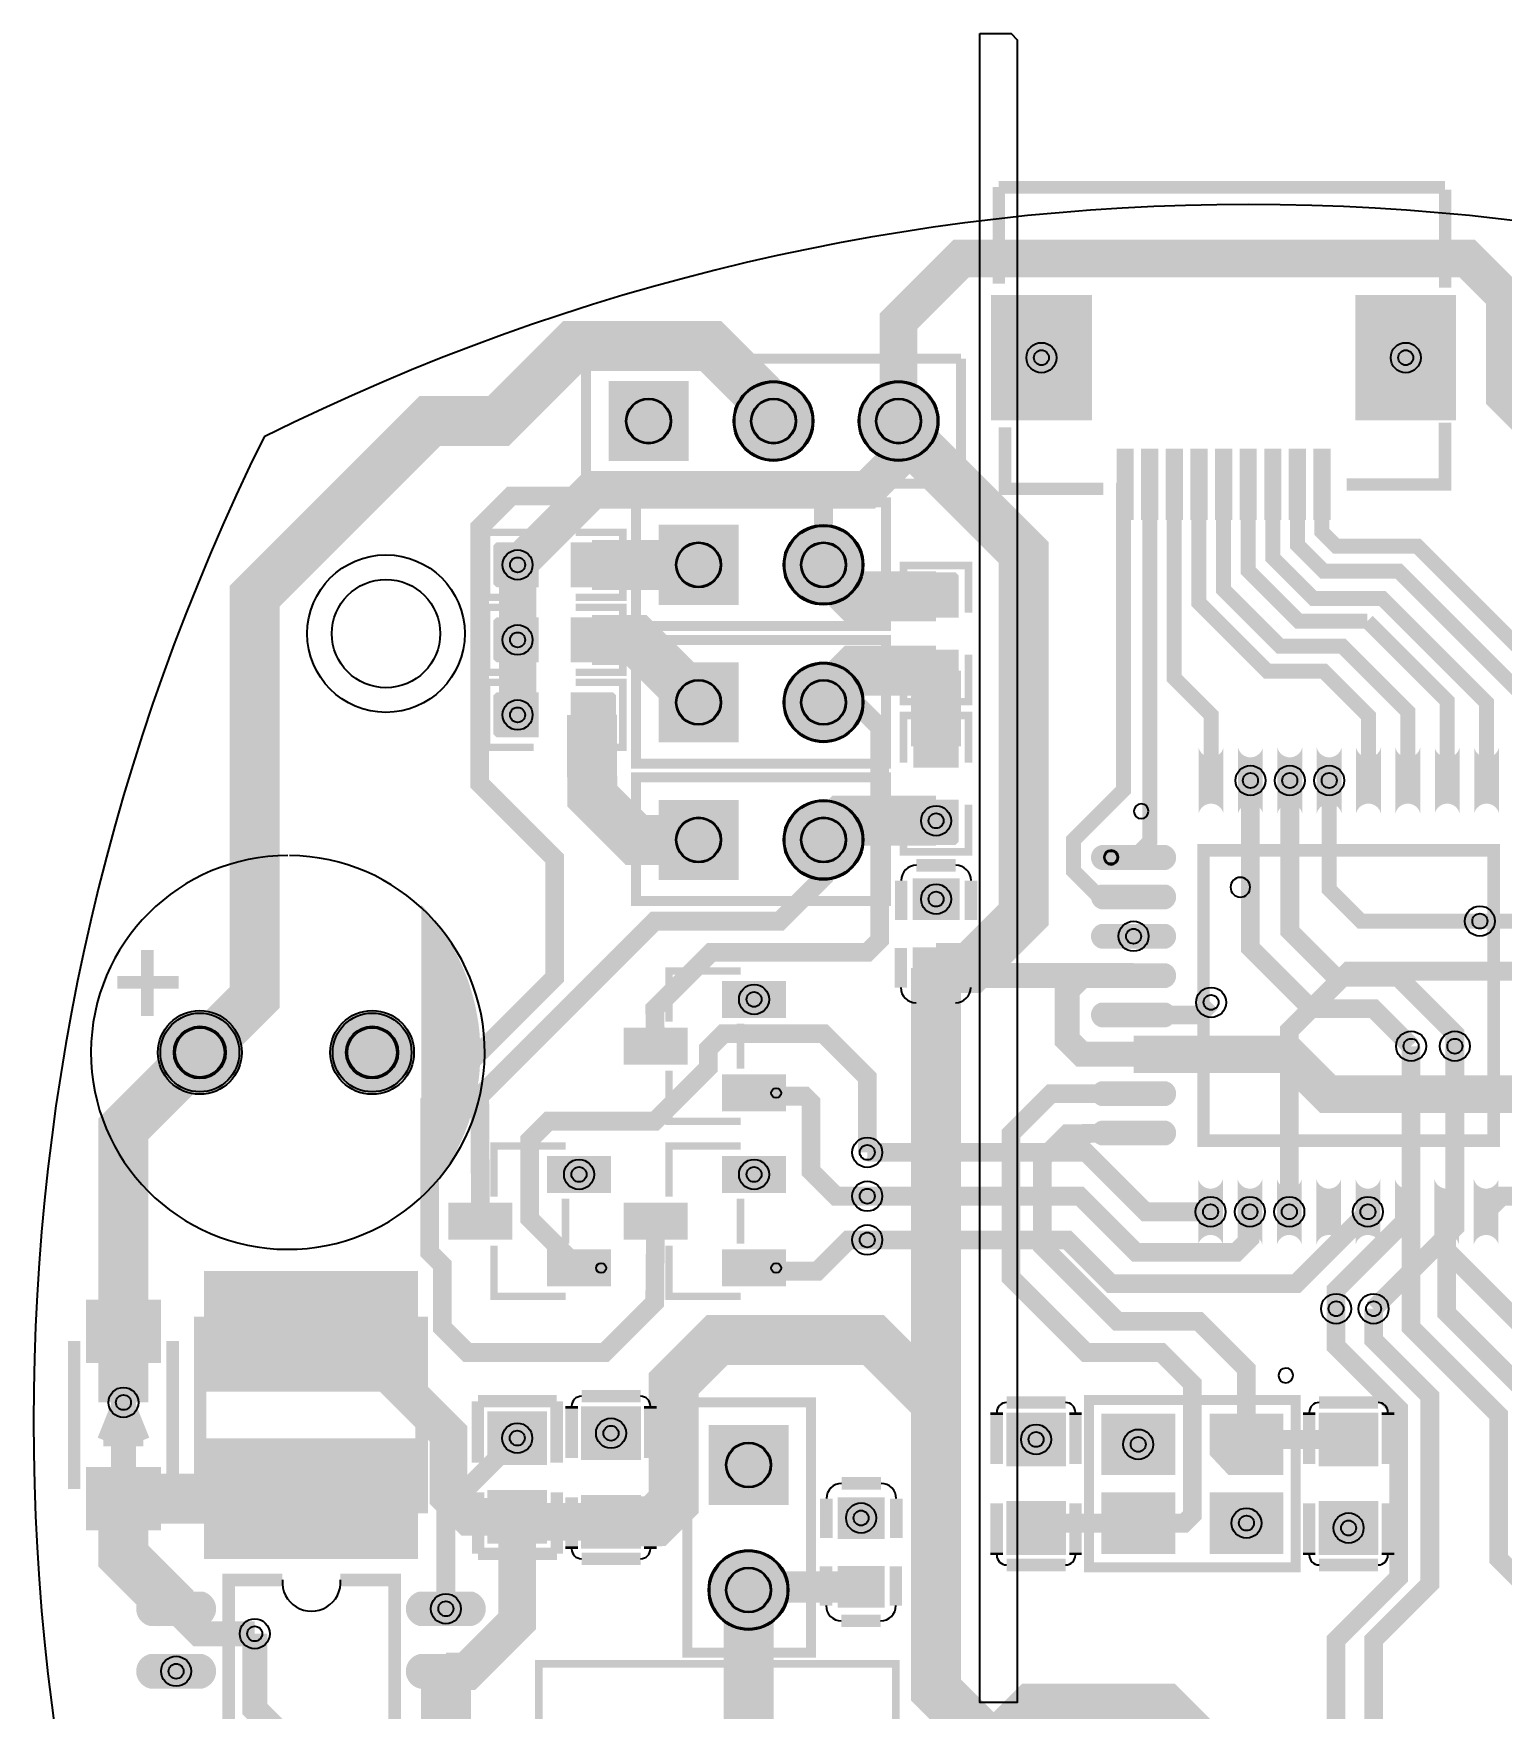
# Model space of a CAD drawing. Extents: x -972 to 1200, y -1009 to 1110.
# Drawn here: x -972 to 202, y -230 to 1110 of the extents above; entities that cross this region are included whole.
import ezdxf

# ---------------------------------------------------------------- set-up
doc = ezdxf.new("R2010")
doc.units = 9
for name, color, linetype, true_color in [('BoardOutLine', 7, 'Continuous', 0xff00ff), ('BottomLayer', 7, 'Continuous', 0x0000ff), ('Document', 7, 'Continuous', 0xffffff), ('Hole', 7, 'Continuous', 0x222222), ('Multi-Layer', 7, 'Continuous', 0xc0c0c0), ('TopLayer', 7, 'Continuous', 0xff0000), ('TopPasteMaskLayer', 7, 'Continuous', 0x808080), ('TopSilkLayer', 7, 'Continuous', 0xffcc00), ('TopSolderMaskLayer', 7, 'Continuous', 0x800080)]:
    doc.layers.add(name, color=color, linetype=linetype, true_color=true_color)

msp = doc.modelspace()

# ---------------------------------------------------------------- hatches: boundary and pattern name
at = {"layer": 'Multi-Layer'}
for points in [[(-511, 831), (-449, 831), (-449, 769), (-511, 769)], [(-411, 800, 1), (-349, 800, 1)], [(-311, 800, 1), (-249, 800, 1)], [(-409, 716), (-409, 654), (-471, 654), (-471, 716)], [(-371, 685, 1), (-309, 685, 1)], [(-409, 606), (-409, 544), (-471, 544), (-471, 606)], [(-371, 575, 1), (-309, 575, 1)], [(-409, 496), (-409, 434), (-471, 434), (-471, 496)], [(-371, 465, 1), (-309, 465, 1)], [(-870.4, 295, 1), (-807.4, 295, 1)], [(-732.6, 295, 1), (-669.6, 295, 1)], [(-369, -66), (-431, -66), (-431, -4), (-369, -4)], [(-431, -135, 1), (-369, -135, 1)]]:
    msp.add_hatch(color=256, dxfattribs=at).paths.add_polyline_path(points)
at = {"layer": 'TopLayer'}
for points in [[(-126.3, 801.5), (-205, 801.5), (-205, 899.9), (-126.3, 899.9)], [(165, 801.5), (86.3, 801.5), (86.3, 899.9), (165, 899.9)], [(-92.8, 721.8), (-104.6, 721.8), (-104.6, 776.9), (-92.8, 776.9)], [(-73.1, 721.8), (-85, 721.8), (-85, 776.9), (-73.1, 776.9)], [(-53.5, 721.8), (-65.3, 721.8), (-65.3, 776.9), (-53.5, 776.9)], [(-33.8, 721.8), (-45.6, 721.8), (-45.6, 776.9), (-33.8, 776.9)], [(-14.1, 721.8), (-25.9, 721.8), (-25.9, 776.9), (-14.1, 776.9)], [(5.6, 721.8), (-6.2, 721.8), (-6.2, 776.9), (5.6, 776.9)], [(25.3, 721.8), (13.5, 721.8), (13.5, 776.9), (25.3, 776.9)], [(45, 721.8), (33.2, 721.8), (33.2, 776.9), (45, 776.9)], [(64.7, 721.8), (52.8, 721.8), (52.8, 776.9), (64.7, 776.9)], [(-568.8, 702), (-568.8, 668), (-600.5, 668), (-600.5, 702)], [(-541.2, 702), (-541.2, 668), (-509.5, 668), (-509.5, 702)], [(-233, 643.8), (-267, 643.8), (-267, 675.5), (-233, 675.5)], [(-568.8, 642), (-568.8, 608), (-600.5, 608), (-600.5, 642)], [(-541.2, 642), (-541.2, 608), (-509.5, 608), (-509.5, 642)], [(-233, 616.2), (-267, 616.2), (-267, 584.5), (-233, 584.5)], [(-568.8, 548), (-568.8, 582), (-600.5, 582), (-600.5, 548)], [(-541.2, 548), (-541.2, 582), (-509.5, 582), (-509.5, 548)], [(-233, 523.8), (-267, 523.8), (-267, 555.5), (-233, 555.5)], [(-21.1, 536.1, -0.785398), (-38.9, 536.1), (-38.9, 488.9, -0.785398), (-21.1, 488.9)], [(10.4, 536.1, -0.785398), (-7.4, 536.1), (-7.4, 488.9, -0.785398), (10.4, 488.9)], [(41.9, 536.1, -0.785398), (24.1, 536.1), (24.1, 488.9, -0.785398), (41.9, 488.9)], [(73.4, 536.1, -0.785398), (55.6, 536.1), (55.6, 488.9, -0.785398), (73.4, 488.9)], [(104.8, 536.1, -0.785398), (87, 536.1), (87, 488.9, -0.785398), (104.8, 488.9)], [(136.3, 536.1, -0.785398), (118.5, 536.1), (118.5, 488.9, -0.785398), (136.3, 488.9)], [(167.8, 536.1, -0.785398), (150, 536.1), (150, 488.9, -0.785398), (167.8, 488.9)], [(199.3, 536.1, -0.785398), (181.5, 536.1), (181.5, 488.9, -0.785398), (199.3, 488.9)], [(-233, 496.2), (-267, 496.2), (-267, 464.5), (-233, 464.5)], [(-68.4, 459.8, -0.785398), (-68.4, 442), (-115.6, 442, -0.785398), (-115.6, 459.8)], [(-267.7, 401.8), (-267.7, 433.3), (-232.3, 433.3), (-232.3, 401.8)], [(-68.4, 428.3, -0.785398), (-68.4, 410.5), (-115.6, 410.5, -0.785398), (-115.6, 428.3)], [(-68.4, 396.8, -0.785398), (-68.4, 379), (-115.6, 379, -0.785398), (-115.6, 396.8)], [(-267.7, 346.7), (-267.7, 378.2), (-232.3, 378.2), (-232.3, 346.7)], [(-68.4, 365.3, -0.785398), (-68.4, 347.5), (-115.6, 347.5, -0.785398), (-115.6, 365.3)], [(-420.2, 351.2), (-371, 351.2), (-371, 323.6), (-420.2, 323.6)], [(-68.4, 333.9, -0.785398), (-68.4, 316.1), (-115.6, 316.1, -0.785398), (-115.6, 333.9)], [(-499, 313.8), (-449.8, 313.8), (-449.8, 286.2), (-499, 286.2)], [(-68.4, 302.4, -0.785398), (-68.4, 284.6), (-115.6, 284.6, -0.785398), (-115.6, 302.4)], [(-420.2, 276.4), (-371, 276.4), (-371, 248.8), (-420.2, 248.8)], [(-68.4, 270.9, -0.785398), (-68.4, 253.1), (-115.6, 253.1, -0.785398), (-115.6, 270.9)], [(-68.4, 239.4, -0.785398), (-68.4, 221.6), (-115.6, 221.6, -0.785398), (-115.6, 239.4)], [(-560.2, 211.2), (-511, 211.2), (-511, 183.6), (-560.2, 183.6)], [(-420.2, 211.2), (-371, 211.2), (-371, 183.6), (-420.2, 183.6)], [(-21.5, 191.1, -0.785398), (-39.3, 191.1), (-39.3, 143.9, -0.785398), (-21.5, 143.9)], [(10, 191.1, -0.785398), (-7.8, 191.1), (-7.8, 143.9, -0.785398), (10, 143.9)], [(41.5, 191.1, -0.785398), (23.7, 191.1), (23.7, 143.9, -0.785398), (41.5, 143.9)], [(73, 191.1, -0.785398), (55.2, 191.1), (55.2, 143.9, -0.785398), (73, 143.9)], [(104.4, 191.1, -0.785398), (86.6, 191.1), (86.6, 143.9, -0.785398), (104.4, 143.9)], [(135.9, 191.1, -0.785398), (118.1, 191.1), (118.1, 143.9, -0.785398), (135.9, 143.9)], [(167.4, 191.1, -0.785398), (149.6, 191.1), (149.6, 143.9, -0.785398), (167.4, 143.9)], [(198.9, 191.1, -0.785398), (181.1, 191.1), (181.1, 143.9, -0.785398), (198.9, 143.9)], [(-639, 173.8), (-589.8, 173.8), (-589.8, 146.2), (-639, 146.2)], [(-499, 173.8), (-449.8, 173.8), (-449.8, 146.2), (-499, 146.2)], [(-560.2, 136.4), (-511, 136.4), (-511, 108.8), (-560.2, 108.8)], [(-420.2, 136.4), (-371, 136.4), (-371, 108.8), (-420.2, 108.8)], [(-665.4, 24.7), (-834.6, 24.7), (-834.6, 119.2), (-665.4, 119.2)], [(-872.4, 95.6), (-872.4, 48.3), (-927.6, 48.3), (-927.6, 95.6)], [(-563.3, 6.2), (-563.3, -33.2), (-606.7, -33.2), (-606.7, 6.2)], [(-488.3, 10.1), (-488.3, -29.3), (-531.7, -29.3), (-531.7, 10.1)], [(-148.3, 5.1), (-148.3, -34.3), (-191.7, -34.3), (-191.7, 5.1)], [(-60.7, -41.1), (-115.9, -41.1), (-115.9, 4.1), (-60.7, 4.1)], [(25.9, -41.1), (-15, -41.1), (-29.2, -26.2), (-29.2, 4.1), (25.9, 4.1)], [(58.3, -34.2), (58.3, 5.1), (101.7, 5.1), (101.7, -34.2)], [(-665.4, -109.2), (-834.6, -109.2), (-834.6, -14.7), (-665.4, -14.7)], [(-872.4, -38.3), (-872.4, -85.6), (-927.6, -85.6), (-927.6, -38.3)], [(-563.3, -56.8), (-563.3, -96.2), (-606.7, -96.2), (-606.7, -56.8)], [(-488.3, -60.8), (-488.3, -100.1), (-531.7, -100.1), (-531.7, -60.8)], [(-292.3, -61.7), (-292.3, -93.2), (-327.7, -93.2), (-327.7, -61.7)], [(-148.3, -65.8), (-148.3, -105.1), (-191.7, -105.1), (-191.7, -65.8)], [(-60.7, -104.1), (-115.9, -104.1), (-115.9, -58.9), (-60.7, -58.9)], [(25.9, -104.1), (-29.2, -104.1), (-29.2, -58.9), (25.9, -58.9)], [(58.3, -105.1), (58.3, -65.7), (101.7, -65.7), (101.7, -105.1)], [(-292.3, -116.8), (-292.3, -148.3), (-327.7, -148.3), (-327.7, -116.8)], [(-876, -161.8, -0.785398), (-876, -138.2), (-839.8, -138.2, -0.785398), (-839.8, -161.8)], [(-660.2, -161.8, -0.785398), (-660.2, -138.2), (-624, -138.2, -0.785398), (-624, -161.8)], [(-876, -211.8, -0.785398), (-876, -188.2), (-839.8, -188.2, -0.785398), (-839.8, -211.8)], [(-660.2, -211.8, -0.785398), (-660.2, -188.2), (-624, -188.2, -0.785398), (-624, -211.8)]]:
    msp.add_hatch(color=256, dxfattribs=at).paths.add_polyline_path(points)
at = {"layer": 'TopPasteMaskLayer'}
for points in [[(-126.3, 801.5), (-205, 801.5), (-205, 899.9), (-126.3, 899.9)], [(165, 801.5), (86.3, 801.5), (86.3, 899.9), (165, 899.9)], [(-511, 831), (-449, 831), (-449, 769), (-511, 769)], [(-411, 800, 1), (-349, 800, 1)], [(-311, 800, 1), (-249, 800, 1)], [(-92.8, 721.8), (-104.6, 721.8), (-104.6, 776.9), (-92.8, 776.9)], [(-73.1, 721.8), (-85, 721.8), (-85, 776.9), (-73.1, 776.9)], [(-53.5, 721.8), (-65.3, 721.8), (-65.3, 776.9), (-53.5, 776.9)], [(-33.8, 721.8), (-45.6, 721.8), (-45.6, 776.9), (-33.8, 776.9)], [(-14.1, 721.8), (-25.9, 721.8), (-25.9, 776.9), (-14.1, 776.9)], [(5.6, 721.8), (-6.2, 721.8), (-6.2, 776.9), (5.6, 776.9)], [(25.3, 721.8), (13.5, 721.8), (13.5, 776.9), (25.3, 776.9)], [(45, 721.8), (33.2, 721.8), (33.2, 776.9), (45, 776.9)], [(64.7, 721.8), (52.8, 721.8), (52.8, 776.9), (64.7, 776.9)], [(-409, 716), (-409, 654), (-471, 654), (-471, 716)], [(-371, 685, 1), (-309, 685, 1)], [(-602, 667.3), (-570.6, 667.3), (-568.6, 669.3), (-568.6, 678.2), (-583.2, 678.2), (-583.2, 691.2), (-568.6, 691.2), (-568.6, 700.7), (-570.6, 702.7), (-602, 702.7), (-604, 700.7), (-604, 669.3)], [(-541, 669.3), (-541, 678.2), (-526.1, 678.2), (-526.1, 691.2), (-541, 691.2), (-541, 700.7), (-539.1, 702.7), (-508, 702.7), (-506, 700.7), (-506, 669.3), (-508, 667.3), (-539.1, 667.3)], [(-267.7, 677), (-267.7, 645.6), (-265.7, 643.6), (-256.8, 643.6), (-256.8, 658.2), (-243.8, 658.2), (-243.8, 643.6), (-234.3, 643.6), (-232.3, 645.6), (-232.3, 677), (-234.3, 679), (-265.7, 679)], [(-602, 607.3), (-570.6, 607.3), (-568.6, 609.3), (-568.6, 618.2), (-583.2, 618.2), (-583.2, 631.2), (-568.6, 631.2), (-568.6, 640.7), (-570.6, 642.7), (-602, 642.7), (-604, 640.7), (-604, 609.3)], [(-541, 609.3), (-541, 618.2), (-526.1, 618.2), (-526.1, 631.2), (-541, 631.2), (-541, 640.7), (-539.1, 642.7), (-508, 642.7), (-506, 640.7), (-506, 609.3), (-508, 607.3), (-539.1, 607.3)], [(-409, 606), (-409, 544), (-471, 544), (-471, 606)], [(-371, 575, 1), (-309, 575, 1)], [(-265.7, 616), (-256.8, 616), (-256.8, 601.1), (-243.8, 601.1), (-243.8, 616), (-234.3, 616), (-232.3, 614.1), (-232.3, 583), (-234.3, 581), (-265.7, 581), (-267.7, 583), (-267.7, 614.1)], [(-569, 580.7), (-569, 571.8), (-583.9, 571.8), (-583.9, 558.8), (-569, 558.8), (-569, 549.3), (-570.9, 547.3), (-602, 547.3), (-604, 549.3), (-604, 580.7), (-602, 582.7), (-570.9, 582.7)], [(-508, 582.7), (-539.4, 582.7), (-541.4, 580.7), (-541.4, 571.8), (-526.8, 571.8), (-526.8, 558.8), (-541.4, 558.8), (-541.4, 549.3), (-539.4, 547.3), (-508, 547.3), (-506, 549.3), (-506, 580.7)], [(-267.7, 557), (-267.7, 525.6), (-265.7, 523.6), (-256.8, 523.6), (-256.8, 538.2), (-243.8, 538.2), (-243.8, 523.6), (-234.3, 523.6), (-232.3, 525.6), (-232.3, 557), (-234.3, 559), (-265.7, 559)], [(-21.1, 536.1, -0.785398), (-38.9, 536.1), (-38.9, 488.9, -0.785398), (-21.1, 488.9)], [(10.4, 536.1, -0.785398), (-7.4, 536.1), (-7.4, 488.9, -0.785398), (10.4, 488.9)], [(41.9, 536.1, -0.785398), (24.1, 536.1), (24.1, 488.9, -0.785398), (41.9, 488.9)], [(73.4, 536.1, -0.785398), (55.6, 536.1), (55.6, 488.9, -0.785398), (73.4, 488.9)], [(104.8, 536.1, -0.785398), (87, 536.1), (87, 488.9, -0.785398), (104.8, 488.9)], [(136.3, 536.1, -0.785398), (118.5, 536.1), (118.5, 488.9, -0.785398), (136.3, 488.9)], [(167.8, 536.1, -0.785398), (150, 536.1), (150, 488.9, -0.785398), (167.8, 488.9)], [(199.3, 536.1, -0.785398), (181.5, 536.1), (181.5, 488.9, -0.785398), (199.3, 488.9)], [(-409, 496), (-409, 434), (-471, 434), (-471, 496)], [(-371, 465, 1), (-309, 465, 1)], [(-265.7, 496), (-256.8, 496), (-256.8, 481.1), (-243.8, 481.1), (-243.8, 496), (-234.3, 496), (-232.3, 494.1), (-232.3, 463), (-234.3, 461), (-265.7, 461), (-267.7, 463), (-267.7, 494.1)], [(-68.4, 459.8, -0.785398), (-68.4, 442), (-115.6, 442, -0.785398), (-115.6, 459.8)], [(-267.7, 401.8), (-267.7, 433.3), (-232.3, 433.3), (-232.3, 401.8)], [(-68.4, 428.3, -0.785398), (-68.4, 410.5), (-115.6, 410.5, -0.785398), (-115.6, 428.3)], [(-68.4, 396.8, -0.785398), (-68.4, 379), (-115.6, 379, -0.785398), (-115.6, 396.8)], [(-267.7, 346.7), (-267.7, 378.2), (-232.3, 378.2), (-232.3, 346.7)], [(-68.4, 365.3, -0.785398), (-68.4, 347.5), (-115.6, 347.5, -0.785398), (-115.6, 365.3)], [(-420.2, 351.2), (-371, 351.2), (-371, 323.6), (-420.2, 323.6)], [(-870.4, 295, 1), (-807.4, 295, 1)], [(-732.6, 295, 1), (-669.6, 295, 1)], [(-68.4, 333.9, -0.785398), (-68.4, 316.1), (-115.6, 316.1, -0.785398), (-115.6, 333.9)], [(-499, 313.8), (-449.8, 313.8), (-449.8, 286.2), (-499, 286.2)], [(-68.4, 302.4, -0.785398), (-68.4, 284.6), (-115.6, 284.6, -0.785398), (-115.6, 302.4)], [(-420.2, 276.4), (-371, 276.4), (-371, 248.8), (-420.2, 248.8)], [(-68.4, 270.9, -0.785398), (-68.4, 253.1), (-115.6, 253.1, -0.785398), (-115.6, 270.9)], [(-68.4, 239.4, -0.785398), (-68.4, 221.6), (-115.6, 221.6, -0.785398), (-115.6, 239.4)], [(-560.2, 211.2), (-511, 211.2), (-511, 183.6), (-560.2, 183.6)], [(-420.2, 211.2), (-371, 211.2), (-371, 183.6), (-420.2, 183.6)], [(-21.5, 191.1, -0.785398), (-39.3, 191.1), (-39.3, 143.9, -0.785398), (-21.5, 143.9)], [(10, 191.1, -0.785398), (-7.8, 191.1), (-7.8, 143.9, -0.785398), (10, 143.9)], [(41.5, 191.1, -0.785398), (23.7, 191.1), (23.7, 143.9, -0.785398), (41.5, 143.9)], [(73, 191.1, -0.785398), (55.2, 191.1), (55.2, 143.9, -0.785398), (73, 143.9)], [(104.4, 191.1, -0.785398), (86.6, 191.1), (86.6, 143.9, -0.785398), (104.4, 143.9)], [(135.9, 191.1, -0.785398), (118.1, 191.1), (118.1, 143.9, -0.785398), (135.9, 143.9)], [(167.4, 191.1, -0.785398), (149.6, 191.1), (149.6, 143.9, -0.785398), (167.4, 143.9)], [(198.9, 191.1, -0.785398), (181.1, 191.1), (181.1, 143.9, -0.785398), (198.9, 143.9)], [(-639, 173.8), (-589.8, 173.8), (-589.8, 146.2), (-639, 146.2)], [(-499, 173.8), (-449.8, 173.8), (-449.8, 146.2), (-499, 146.2)], [(-560.2, 136.4), (-511, 136.4), (-511, 108.8), (-560.2, 108.8)], [(-420.2, 136.4), (-371, 136.4), (-371, 108.8), (-420.2, 108.8)], [(-665.4, 24.7), (-834.6, 24.7), (-834.6, 119.2), (-665.4, 119.2)], [(-872.4, 95.6), (-872.4, 48.3), (-927.6, 48.3), (-927.6, 95.6)], [(-563.3, 6.2), (-563.3, -33.2), (-606.7, -33.2), (-606.7, 6.2)], [(-488.3, 10.1), (-488.3, -29.3), (-531.7, -29.3), (-531.7, 10.1)], [(-148.3, 5.1), (-148.3, -34.3), (-191.7, -34.3), (-191.7, 5.1)], [(-60.7, -41.1), (-115.9, -41.1), (-115.9, 4.1), (-60.7, 4.1)], [(25.9, -41.1), (-15, -41.1), (-29.2, -26.2), (-29.2, 4.1), (25.9, 4.1)], [(58.3, -34.2), (58.3, 5.1), (101.7, 5.1), (101.7, -34.2)], [(-369, -66), (-431, -66), (-431, -4), (-369, -4)], [(-665.4, -109.2), (-834.6, -109.2), (-834.6, -14.7), (-665.4, -14.7)], [(-872.4, -38.3), (-872.4, -85.6), (-927.6, -85.6), (-927.6, -38.3)], [(-563.3, -56.8), (-563.3, -96.2), (-606.7, -96.2), (-606.7, -56.8)], [(-488.3, -60.8), (-488.3, -100.1), (-531.7, -100.1), (-531.7, -60.8)], [(-292.3, -61.7), (-292.3, -93.2), (-327.7, -93.2), (-327.7, -61.7)], [(-148.3, -65.8), (-148.3, -105.1), (-191.7, -105.1), (-191.7, -65.8)], [(-60.7, -104.1), (-115.9, -104.1), (-115.9, -58.9), (-60.7, -58.9)], [(25.9, -104.1), (-29.2, -104.1), (-29.2, -58.9), (25.9, -58.9)], [(58.3, -105.1), (58.3, -65.7), (101.7, -65.7), (101.7, -105.1)], [(-431, -135, 1), (-369, -135, 1)], [(-292.3, -116.8), (-292.3, -148.3), (-327.7, -148.3), (-327.7, -116.8)], [(-876, -161.8, -0.785398), (-876, -138.2), (-839.8, -138.2, -0.785398), (-839.8, -161.8)], [(-660.2, -161.8, -0.785398), (-660.2, -138.2), (-624, -138.2, -0.785398), (-624, -161.8)], [(-876, -211.8, -0.785398), (-876, -188.2), (-839.8, -188.2, -0.785398), (-839.8, -211.8)], [(-660.2, -211.8, -0.785398), (-660.2, -188.2), (-624, -188.2, -0.785398), (-624, -211.8)]]:
    msp.add_hatch(color=256, dxfattribs=at).paths.add_polyline_path(points)
at = {"layer": 'TopSilkLayer'}
msp.add_hatch(color=256, dxfattribs=at).paths.add_polyline_path([(-661.7, 176.9), (-659.2, 179.6), (-656.7, 182.4), (-654.3, 185.2), (-651.9, 188.1), (-649.6, 191), (-647.4, 194), (-645.3, 197.1), (-643.2, 200.1), (-641.1, 203.3), (-639.2, 206.4), (-637.3, 209.6), (-635.5, 212.9), (-633.7, 216.2), (-632, 219.5), (-630.4, 222.9), (-628.9, 226.2), (-627.4, 229.7), (-626.1, 233.1), (-624.7, 236.6), (-623.5, 240.1), (-622.4, 243.7), (-621.3, 247.2), (-620.3, 250.8), (-619.4, 254.4), (-618.5, 258.1), (-617.8, 261.7), (-617.1, 265.4), (-616.5, 269), (-615.9, 272.7), (-615.5, 276.4), (-615.1, 280.1), (-614.9, 283.8), (-614.6, 287.6), (-614.5, 291.3), (-614.5, 295), (-614.5, 298.7), (-614.6, 302.4), (-614.9, 306.2), (-615.1, 309.9), (-615.5, 313.6), (-615.9, 317.3), (-616.5, 321), (-617.1, 324.6), (-617.8, 328.3), (-618.5, 331.9), (-619.4, 335.6), (-620.3, 339.2), (-621.3, 342.8), (-622.4, 346.3), (-623.5, 349.9), (-624.7, 353.4), (-626.1, 356.9), (-627.4, 360.3), (-628.9, 363.8), (-630.4, 367.1), (-632, 370.5), (-633.7, 373.8), (-635.5, 377.1), (-637.3, 380.4), (-639.2, 383.6), (-641.1, 386.7), (-643.2, 389.9), (-645.3, 392.9), (-647.4, 396), (-649.6, 399), (-651.9, 401.9), (-654.3, 404.8), (-656.7, 407.6), (-659.2, 410.4), (-661.7, 413.1)])
at = {"layer": 'TopSolderMaskLayer'}
for points in [[(-125.3, 800.5), (-206, 800.5), (-206, 900.9), (-125.3, 900.9)], [(166, 800.5), (85.3, 800.5), (85.3, 900.9), (166, 900.9)], [(-512, 832), (-448, 832), (-448, 768), (-512, 768)], [(-412, 800, 1), (-348, 800, 1)], [(-312, 800, 1), (-248, 800, 1)], [(-91.8, 720.8), (-105.6, 720.8), (-105.6, 777.9), (-91.8, 777.9)], [(-72.1, 720.8), (-86, 720.8), (-86, 777.9), (-72.1, 777.9)], [(-52.5, 720.8), (-66.3, 720.8), (-66.3, 777.9), (-52.5, 777.9)], [(-32.8, 720.8), (-46.6, 720.8), (-46.6, 777.9), (-32.8, 777.9)], [(-13.1, 720.8), (-26.9, 720.8), (-26.9, 777.9), (-13.1, 777.9)], [(6.6, 720.8), (-7.2, 720.8), (-7.2, 777.9), (6.6, 777.9)], [(26.3, 720.8), (12.5, 720.8), (12.5, 777.9), (26.3, 777.9)], [(46, 720.8), (32.2, 720.8), (32.2, 777.9), (46, 777.9)], [(65.7, 720.8), (51.8, 720.8), (51.8, 777.9), (65.7, 777.9)], [(-408, 717), (-408, 653), (-472, 653), (-472, 717)], [(-372, 685, 1), (-308, 685, 1)], [(-567.8, 703), (-567.8, 667), (-601.5, 667), (-601.5, 703)], [(-542.2, 703), (-542.2, 667), (-508.5, 667), (-508.5, 703)], [(-231.9, 642.8), (-268.1, 642.8), (-268.1, 676.5), (-231.9, 676.5)], [(-567.8, 643), (-567.8, 607), (-601.5, 607), (-601.5, 643)], [(-542.2, 643), (-542.2, 607), (-508.5, 607), (-508.5, 643)], [(-231.9, 617.2), (-268.1, 617.2), (-268.1, 583.5), (-231.9, 583.5)], [(-408, 607), (-408, 543), (-472, 543), (-472, 607)], [(-372, 575, 1), (-308, 575, 1)], [(-567.8, 547), (-567.8, 583), (-601.5, 583), (-601.5, 547)], [(-542.2, 547), (-542.2, 583), (-508.5, 583), (-508.5, 547)], [(-231.9, 522.8), (-268.1, 522.8), (-268.1, 556.5), (-231.9, 556.5)], [(-20.1, 538.8, -0.785398), (-39.9, 538.8), (-39.9, 486.2, -0.785398), (-20.1, 486.2)], [(11.4, 538.8, -0.785398), (-8.4, 538.8), (-8.4, 486.2, -0.785398), (11.4, 486.2)], [(42.9, 538.8, -0.785398), (23.1, 538.8), (23.1, 486.2, -0.785398), (42.9, 486.2)], [(74.4, 538.8, -0.785398), (54.6, 538.8), (54.6, 486.2, -0.785398), (74.4, 486.2)], [(105.8, 538.8, -0.785398), (86, 538.8), (86, 486.2, -0.785398), (105.8, 486.2)], [(137.3, 538.8, -0.785398), (117.5, 538.8), (117.5, 486.2, -0.785398), (137.3, 486.2)], [(168.8, 538.8, -0.785398), (149, 538.8), (149, 486.2, -0.785398), (168.8, 486.2)], [(200.3, 538.8, -0.785398), (180.5, 538.8), (180.5, 486.2, -0.785398), (200.3, 486.2)], [(-408, 497), (-408, 433), (-472, 433), (-472, 497)], [(-372, 465, 1), (-308, 465, 1)], [(-231.9, 497.2), (-268.1, 497.2), (-268.1, 463.5), (-231.9, 463.5)], [(-65.7, 460.8, -0.785398), (-65.7, 441), (-118.3, 441, -0.785398), (-118.3, 460.8)], [(-268.8, 400.9), (-268.8, 434.2), (-231.2, 434.2), (-231.2, 400.9)], [(-65.7, 429.3, -0.785398), (-65.7, 409.5), (-118.3, 409.5, -0.785398), (-118.3, 429.3)], [(-65.7, 397.8, -0.785398), (-65.7, 378), (-118.3, 378, -0.785398), (-118.3, 397.8)], [(-268.8, 345.8), (-268.8, 379.1), (-231.2, 379.1), (-231.2, 345.8)], [(-65.7, 366.3, -0.785398), (-65.7, 346.5), (-118.3, 346.5, -0.785398), (-118.3, 366.3)], [(-421.2, 352.2), (-370, 352.2), (-370, 322.6), (-421.2, 322.6)], [(-872.4, 295, 1), (-805.4, 295, 1)], [(-734.6, 295, 1), (-667.6, 295, 1)], [(-65.7, 334.9, -0.785398), (-65.7, 315.1), (-118.3, 315.1, -0.785398), (-118.3, 334.9)], [(-500, 314.8), (-448.8, 314.8), (-448.8, 285.2), (-500, 285.2)], [(-65.7, 303.4, -0.785398), (-65.7, 283.6), (-118.3, 283.6, -0.785398), (-118.3, 303.4)], [(-421.2, 277.4), (-370, 277.4), (-370, 247.8), (-421.2, 247.8)], [(-65.7, 271.9, -0.785398), (-65.7, 252.1), (-118.3, 252.1, -0.785398), (-118.3, 271.9)], [(-65.7, 240.4, -0.785398), (-65.7, 220.6), (-118.3, 220.6, -0.785398), (-118.3, 240.4)], [(-561.2, 212.2), (-510, 212.2), (-510, 182.6), (-561.2, 182.6)], [(-421.2, 212.2), (-370, 212.2), (-370, 182.6), (-421.2, 182.6)], [(-20.5, 193.8, -0.785398), (-40.3, 193.8), (-40.3, 141.2, -0.785398), (-20.5, 141.2)], [(11, 193.8, -0.785398), (-8.8, 193.8), (-8.8, 141.2, -0.785398), (11, 141.2)], [(42.5, 193.8, -0.785398), (22.7, 193.8), (22.7, 141.2, -0.785398), (42.5, 141.2)], [(74, 193.8, -0.785398), (54.2, 193.8), (54.2, 141.2, -0.785398), (74, 141.2)], [(105.4, 193.8, -0.785398), (85.6, 193.8), (85.6, 141.2, -0.785398), (105.4, 141.2)], [(136.9, 193.8, -0.785398), (117.1, 193.8), (117.1, 141.2, -0.785398), (136.9, 141.2)], [(168.4, 193.8, -0.785398), (148.6, 193.8), (148.6, 141.2, -0.785398), (168.4, 141.2)], [(199.9, 193.8, -0.785398), (180.1, 193.8), (180.1, 141.2, -0.785398), (199.9, 141.2)], [(-640, 174.8), (-588.8, 174.8), (-588.8, 145.2), (-640, 145.2)], [(-500, 174.8), (-448.8, 174.8), (-448.8, 145.2), (-500, 145.2)], [(-561.2, 137.4), (-510, 137.4), (-510, 107.8), (-561.2, 107.8)], [(-421.2, 137.4), (-370, 137.4), (-370, 107.8), (-421.2, 107.8)], [(-664.4, 23.7), (-835.6, 23.7), (-835.6, 120.2), (-664.4, 120.2)], [(-870.1, 97.3), (-870.1, 46.6), (-929.9, 46.6), (-929.9, 97.3)], [(-561.1, 8), (-561.1, -35), (-608.9, -35), (-608.9, 8)], [(-486.1, 11.9), (-486.1, -31.1), (-533.9, -31.1), (-533.9, 11.9)], [(-146.1, 6.9), (-146.1, -36.1), (-193.9, -36.1), (-193.9, 6.9)], [(-58.7, -43.1), (-117.9, -43.1), (-117.9, 6.1), (-58.7, 6.1)], [(27.9, -43.1), (-16, -43.1), (-31.2, -26.9), (-31.2, 6.1), (27.9, 6.1)], [(56.1, -36.1), (56.1, 6.9), (103.9, 6.9), (103.9, -36.1)], [(-368, -67), (-432, -67), (-432, -3), (-368, -3)], [(-664.4, -110.2), (-835.6, -110.2), (-835.6, -13.7), (-664.4, -13.7)], [(-870.1, -36.6), (-870.1, -87.3), (-929.9, -87.3), (-929.9, -36.6)], [(-561.1, -55), (-561.1, -98), (-608.9, -98), (-608.9, -55)], [(-486.1, -58.9), (-486.1, -101.9), (-533.9, -101.9), (-533.9, -58.9)], [(-291.2, -60.8), (-291.2, -94.1), (-328.8, -94.1), (-328.8, -60.8)], [(-146.1, -63.9), (-146.1, -106.9), (-193.9, -106.9), (-193.9, -63.9)], [(-58.7, -106.1), (-117.9, -106.1), (-117.9, -56.9), (-58.7, -56.9)], [(27.9, -106.1), (-31.2, -106.1), (-31.2, -56.9), (27.9, -56.9)], [(56.1, -106.9), (56.1, -63.9), (103.9, -63.9), (103.9, -106.9)], [(-432, -135, 1), (-368, -135, 1)], [(-291.2, -115.9), (-291.2, -149.2), (-328.8, -149.2), (-328.8, -115.9)], [(-879, -163.8, -0.785398), (-879, -136.2), (-836.7, -136.2, -0.785398), (-836.7, -163.8)], [(-663.3, -163.8, -0.785398), (-663.3, -136.2), (-621, -136.2, -0.785398), (-621, -163.8)], [(-879, -213.8, -0.785398), (-879, -186.2), (-836.7, -186.2, -0.785398), (-836.7, -213.8)], [(-663.3, -213.8, -0.785398), (-663.3, -186.2), (-621, -186.2, -0.785398), (-621, -213.8)]]:
    msp.add_hatch(color=256, dxfattribs=at).paths.add_polyline_path(points)

# ---------------------------------------------------------------- linework, layer by layer
at = {"layer": 'BoardOutLine'}
for centre, radius, start, end in [((0.1, -787.4), 1760.6, 63.4373, 116.5675), ((800, 0), 1772, 153.6171, 206.3829)]:
    msp.add_arc(centre, radius, start, end, dxfattribs=at)
at = {"layer": 'BottomLayer'}
msp.add_lwpolyline([(-215, 1110), (-190, 1110), (-185, 1105), (-185, -225), (-190, -225), (-215, -225)], close=True, dxfattribs=at)
for points, const_width in [([(-584.7, 685), (-524.7, 745), (-305, 745), (-280, 770), (-280, 800)], 30), ([(-340, 465), (-324.7, 480.3), (-250, 480.3)], 40), ([(32.6, 167.5), (32.6, 312.6), (80, 360), (425, 360), (450, 385), (450, 485)], 15), ([(185, 400), (343.5, 400)], 12), ([(70, 90), (70, 105), (130, 165), (130, 300)], 15), ([(100, 90), (165, 155), (165, 300)], 15), ([(-305, 215), (-130, 215), (-82.5, 167.5), (-30.4, 167.5)], 15), ([(-305, 180), (-135, 180), (-90, 135), (-10, 135), (1.1, 146.1), (1.1, 167.5)], 15), ([(95.5, 167.5), (38, 110), (-110, 110), (-145, 145), (-305, 145)], 15), ([(-900, 15), (-900, -110), (-840, -170), (-795, -170)], 20), ([(-585, -13.5), (-642.1, -70.6), (-642.1, -150)], 15)]:
    msp.add_lwpolyline(points, dxfattribs=dict(at, const_width=const_width))
at = {"layer": 'Document'}
for centre, radius in [((-110, 451), 5), ((-377.9, 262.6), 3.94), ((-517.9, 122.6), 3.94), ((-377.9, 122.6), 3.94)]:
    msp.add_circle(centre, radius, dxfattribs=at)
for start, end in [(90, 270), (270, 90)]:
    msp.add_arc((-110, 451), 5.83, start, end, dxfattribs=at)
at = {"layer": 'Hole'}
for centre in [(-165.7, 850.7), (125.7, 850.7), (-584.7, 685), (-584.7, 625), (-584.7, 565), (1.5, 512.5), (33, 512.5), (64.5, 512.5), (-250, 480.3), (-250, 417.6), (185, 400), (-92, 387.9), (-395.6, 337.4), (-30, 335), (130, 300), (165, 300), (-305, 215), (-535.6, 197.4), (-395.6, 197.4), (-305, 180), (-30.4, 167.5), (1.1, 167.5), (32.6, 167.5), (95.5, 167.5), (-305, 145), (70, 90), (100, 90), (-900, 15), (-585, -13.5), (-510, -9.6), (-170, -14.6), (-88.3, -18.5), (-310, -77.4), (-1.7, -81.5), (80, -85.4), (-642.1, -150), (-795, -170), (-857.9, -200)]:
    msp.add_circle(centre, 6, dxfattribs=at)
at = {"layer": 'Multi-Layer'}
for centre, radius in [((-165.7, 850.7), 12), ((125.7, 850.7), 12), ((-380, 800), 31), ((-280, 800), 31), ((-480, 800), 17.5), ((-380, 800), 17.5), ((-280, 800), 17.5), ((-340, 685), 31), ((-584.7, 685), 12), ((-440, 685), 17.5), ((-340, 685), 17.5), ((-690, 630), 43.3), ((-584.7, 625), 12), ((-340, 575), 31), ((-440, 575), 17.5), ((-340, 575), 17.5), ((-584.7, 565), 12), ((1.5, 512.5), 12), ((33, 512.5), 12), ((64.5, 512.5), 12), ((-340, 465), 31), ((-440, 465), 17.5), ((-340, 465), 17.5), ((-250, 480.3), 12), ((-250, 417.6), 12), ((185, 400), 12), ((-92, 387.9), 12), ((-395.6, 337.4), 12), ((-30, 335), 12), ((-838.9, 295), 31.5), ((-701.1, 295), 31.5), ((-838.9, 295), 19.7), ((-701.1, 295), 19.7), ((130, 300), 12), ((165, 300), 12), ((-305, 215), 12), ((-535.6, 197.4), 12), ((-395.6, 197.4), 12), ((-305, 180), 12), ((-30.4, 167.5), 12), ((1.1, 167.5), 12), ((32.6, 167.5), 12), ((95.5, 167.5), 12), ((-305, 145), 12), ((70, 90), 12), ((100, 90), 12), ((-900, 15), 12), ((-510, -9.6), 12), ((-585, -13.5), 12), ((-170, -14.6), 12), ((-88.3, -18.5), 12), ((-400, -35), 17.5), ((-310, -77.4), 12), ((-1.7, -81.5), 12), ((80, -85.4), 12), ((-400, -135), 31), ((-400, -135), 17.5), ((-642.1, -150), 12), ((-795, -170), 12), ((-857.9, -200), 12)]:
    msp.add_circle(centre, radius, dxfattribs=at)
at = {"layer": 'TopLayer'}
for points, const_width in [([(-280, 800), (-280, 880), (-230, 930), (175, 930), (205, 900), (205, 820), (315, 710), (450, 710)], 30), ([(-838.9, 295), (-795, 338.9), (-795, 660), (-655, 800), (-600, 800), (-540, 860), (-430, 860), (-380, 810), (-380, 800)], 40), ([(-250, 362.4), (-222.6, 362.4), (-180, 405), (-180, 695), (-280, 795), (-280, 800)], 40), ([(-98.7, 749.3), (-100, 748), (-100, 505), (-140, 465), (-140, 440), (-119.4, 419.4), (-92, 419.4)], 12), ([(-79.1, 749.3), (-79.1, 463.9), (-92, 450.9)], 12), ([(-59.4, 749.3), (-59.4, 594.4), (-30, 565), (-30, 512.5)], 12), ([(-39.7, 749.3), (-39.7, 654.7), (15, 600), (60, 600), (95.9, 564.1), (95.9, 512.5)], 12), ([(-20, 749.3), (-20, 665), (25, 620), (75, 620), (127.4, 567.6), (127.4, 512.5)], 12), ([(-0.3, 749.3), (-0.3, 680.3), (40, 640), (95, 640)], 12), ([(19.4, 749.3), (19.4, 690.6), (51.9, 658.1), (106.9, 658.1), (190.4, 574.6), (190.4, 512.5)], 12), ([(252, 450.5), (220, 482.5), (220, 580), (120, 680), (60, 680), (39.1, 700.9), (39.1, 749.3)], 12), ([(252, 419), (279, 419), (300, 440), (300, 485), (240, 545), (240, 595), (135, 700), (70, 700), (58.7, 711.3), (58.7, 749.3)], 12), ([(-474.4, 160), (-475, 95), (-515, 55), (-625, 55), (-645, 75), (-645, 125), (-655, 135), (-655, 255), (-555, 355), (-555, 450), (-615, 510), (-615, 715), (-590, 740), (-345, 740), (-340, 735), (-340, 685)], 15), ([(-584.7, 685), (-584.7, 565)], 30), ([(-525.3, 685), (-440, 685)], 40), ([(-340, 685), (-314.7, 659.7), (-250, 659.7)], 40), ([(-525.3, 625), (-490, 625), (-440, 575)], 40), ([(95, 640), (158.9, 576.1), (158.9, 512.5)], 12), ([(-340, 575), (-314.7, 600.3), (-250, 600.3)], 40), ([(-250, 539.7), (-250, 600.3)], 40), ([(-525.3, 565), (-525, 500), (-490, 465), (-440, 465)], 40), ([(-474.4, 300), (-475, 330), (-430, 375), (-305, 375), (-295, 385), (-295, 555), (-315, 575), (-340, 575)], 15), ([(130, 300), (100, 330), (50, 330), (1.5, 378.5), (1.5, 512.5)], 15), ([(165, 300), (165, 310), (120, 355), (70, 355), (33, 392), (33, 512.5)], 15), ([(64.5, 512.5), (64.5, 425.5), (90, 400), (185, 400)], 12), ([(-614.4, 160), (-615, 260), (-475, 400), (-375, 400), (-340, 435), (-340, 465)], 15), ([(-250, 15), (-250, 362.4)], 40), ([(-250, 362.4), (-244, 356.4), (-92, 356.4)], 20), ([(-92, 356.4), (-133.6, 356.4), (-145, 345), (-145, 305), (-133.5, 293.5), (-92, 293.5)], 20), ([(-92, 325), (-40, 325), (-30, 335)], 15), ([(-838.9, 295), (-900, 233.9), (-900, 15)], 40), ([(-535.6, 122.6), (-575, 162), (-575, 225), (-560, 240), (-475, 240), (-432.1, 282.9), (-432.1, 297.9), (-420, 310), (-340, 310), (-305, 275), (-305, 215)], 15), ([(-92, 293.5), (31.5, 293.5), (63.4, 261.6), (252, 261.6)], 30), ([(-395.6, 262.6), (-393, 260), (-355, 260), (-350, 255), (-350, 200), (-330, 180), (-305, 180)], 15), ([(-92, 262), (-158, 262), (-190, 230), (-190, 115), (-130, 55), (-70, 55), (-45, 30), (-45, -75), (-51.5, -81.5), (-88.3, -81.5)], 15), ([(-92, 230.5), (-145, 230), (-165, 210), (-165, 140), (-105, 80), (-40, 80), (-1.7, 41.7), (-1.7, -18.5)], 15), ([(127, 167.5), (130, 164.5), (130, 75), (200, 5), (200, -110), (255, -165), (279.6, -165)], 15), ([(158.5, 167.5), (158.5, 86.5), (225, 20), (225, -60), (255, -90), (279.6, -90)], 15), ([(158.5, 167.5), (158.5, 136.5), (215, 80), (305, 80), (360, 25), (380, 25)], 15), ([(190, 167.5), (202.5, 180), (310, 180), (330, 160), (330, 100), (355, 75), (460, 75), (480, 95), (480, 125)], 15), ([(-395.6, 122.6), (-393, 120), (-345, 120), (-320, 145), (-305, 145)], 15), ([(70, -415), (70, -175), (120, -125), (120, 10), (70, 60), (70, 90)], 15), ([(105, -415), (100, -410), (100, -175), (145, -130), (145, 20), (100, 65), (100, 90)], 15), ([(-750, 71.9), (-721.9, 71.9), (-640, -10), (-640, -60), (-623.5, -76.5), (-585, -76.5)], 30), ([(-510, -80.4), (-475, -80), (-460, -65), (-460, 30), (-425, 65), (-300, 65), (-250, 15), (-250, -215), (-207.6, -257.4), (-207.6, -280)], 40), ([(-1.7, -18.5), (-20, -0.2)], 15), ([(-1.7, -18.5), (2.2, -14.6), (80, -14.6)], 15), ([(-857.9, -150), (-900, -107.9), (-900, -61.9)], 40), ([(-900, -61.9), (-750, -61.9)], 40), ([(-207.6, -280), (-207.6, -257.6), (-175, -225), (-65, -225), (35, -325), (35, -475), (105, -545), (225, -545), (320, -450), (765, -450), (920, -295), (920, -245), (930, -235), (930, -190), (940, -180), (940, -70), (928.5, -58.5), (890, -58.5)], 30), ([(-642.1, -200), (-625, -200), (-585, -160), (-585, -76.5)], 30), ([(-585, -76.5), (-581.1, -80.4), (-510, -80.4)], 30), ([(-166.1, -81.5), (-88.3, -81.5)], 15), ([(-400, -135), (-400, -250), (-475, -325), (-549.1, -325)], 40), ([(-400, -135), (-397.6, -132.6), (-310, -132.6)], 25), ([(-780, -493.5), (-780, -450), (-735, -405), (-735, -290), (-795, -230), (-795, -170)], 20), ([(-642.1, -250), (-642.1, -200)], 40)]:
    msp.add_lwpolyline(points, dxfattribs=dict(at, const_width=const_width))
at = {"layer": 'TopPasteMaskLayer'}
for centre, radius in [((-380, 800), 31), ((-280, 800), 31), ((-480, 800), 17.5), ((-380, 800), 17.5), ((-280, 800), 17.5), ((-340, 685), 31), ((-440, 685), 17.5), ((-340, 685), 17.5), ((-340, 575), 31), ((-440, 575), 17.5), ((-340, 575), 17.5), ((-340, 465), 31), ((-440, 465), 17.5), ((-340, 465), 17.5), ((-838.9, 295), 31.5), ((-701.1, 295), 31.5), ((-838.9, 295), 19.7), ((-701.1, 295), 19.7), ((-400, -35), 17.5), ((-400, -135), 31), ((-400, -135), 17.5)]:
    msp.add_circle(centre, radius, dxfattribs=at)
at = {"layer": 'TopSilkLayer'}
for points, const_width in [([(-199.8, 910), (-199.8, 987.2)], 10), ([(-199.8, 987), (157.2, 987)], 10), ([(157.2, 985), (157.2, 906.8)], 10), ([(-455, 850), (-530, 850), (-530, 750), (-230, 750), (-230, 850)], 8), ([(-230, 850), (-455, 850)], 7.99), ([(-194.8, 795), (-194.8, 745.8), (-116.1, 745.8)], 10), ([(157.1, 798.6), (157.1, 749.3), (78.4, 749.3)], 10), ([(-571.8, 711), (-609.5, 711), (-609.5, 659), (-571.8, 659)], 6), ([(-538.2, 711), (-500.5, 711), (-500.5, 659), (-538.2, 659)], 6), ([(-224, 646.8), (-224, 684.5), (-276, 684.5), (-276, 646.8)], 6), ([(-571.8, 651), (-609.5, 651), (-609.5, 599), (-571.8, 599)], 6), ([(-538.2, 651), (-500.5, 651), (-500.5, 599), (-538.2, 599)], 6), ([(-224, 613.2), (-224, 575.5), (-276, 575.5), (-276, 613.2)], 6), ([(-571.8, 539), (-609.5, 539), (-609.5, 591), (-571.8, 591)], 6), ([(-538.2, 539), (-500.5, 539), (-500.5, 591), (-538.2, 591)], 6), ([(-224, 526.8), (-224, 564.5), (-276, 564.5), (-276, 526.8)], 6), ([(-224, 493.2), (-224, 455.5), (-276, 455.5), (-276, 493.2)], 6), ([(-265.7, 444.7), (-234.2, 444.7)], 10), ([(-277.9, 401), (-277.9, 432.5)], 10), ([(-222, 401), (-222, 432.5)], 10), ([(-880.9, 324), (-880.9, 377)], 10), ([(-278.2, 378.4), (-278.2, 346.9)], 10), ([(-222.3, 378.4), (-222.3, 346.9)], 10), ([(-406.4, 360.1), (-463.6, 360.1), (-463.6, 319.5)], 6), ([(-855.9, 351), (-904.9, 351)], 10), ([(-266, 334.7), (-234.5, 334.7)], 10), ([(-406.4, 317.9), (-406.4, 282.1)], 6), ([(-406.4, 239.9), (-463.6, 239.9), (-463.6, 280.5)], 6), ([(-546.4, 220.1), (-603.6, 220.1), (-603.6, 179.5)], 6), ([(-406.4, 220.1), (-463.6, 220.1), (-463.6, 179.5)], 6), ([(-546.4, 177.9), (-546.4, 142.1)], 6), ([(-406.4, 177.9), (-406.4, 142.1)], 6), ([(-546.4, 99.9), (-603.6, 99.9), (-603.6, 140.5)], 6), ([(-406.4, 99.9), (-463.6, 99.9), (-463.6, 140.5)], 6), ([(-838.6, -73.7), (-838.6, 83.7)], 10), ([(-661.4, 83.7), (-661.4, -73.7)], 10), ([(-939.4, 64.1), (-939.4, -54.1)], 10), ([(-860.6, 64.1), (-860.6, -54.1)], 10), ([(-880, 25), (-920, 25)], 10), ([(-916, -15), (-900, 25)], 10), ([(-900, 35), (-900, -25)], 10), ([(-900, 25), (-884, -15)], 10), ([(-553.5, 16), (-616.5, 16)], 10), ([(-616.5, -33.2), (-616.5, 16)], 10), ([(-553.5, -33.2), (-553.5, 16)], 10), ([(-541.5, 12.1), (-541.5, 10.1)], 10), ([(-541.5, -29.3), (-541.5, 10.1)], 10), ([(-486.4, 20), (-533.6, 20)], 10), ([(-478.5, 12.1), (-478.5, 10.1)], 10), ([(-478.5, -29.3), (-478.5, 10.1)], 10), ([(-146.4, 15), (-193.6, 15)], 10), ([(56.4, 15), (103.6, 15)], 10), ([(-201.5, 7.1), (-201.5, 5.1)], 10), ([(-201.5, -34.3), (-201.5, 5.1)], 10), ([(-138.5, 7.1), (-138.5, 5.1)], 10), ([(-138.5, -34.3), (-138.5, 5.1)], 10), ([(48.5, 7.1), (48.5, 5.1)], 10), ([(48.5, -34.2), (48.5, 5.1)], 10), ([(111.5, 7.1), (111.5, 5.1)], 10), ([(111.5, -34.2), (111.5, 5.1)], 10), ([(-884, -15), (-916, -15)], 10), ([(-616.3, -56.8), (-616.3, -106)], 10), ([(-553.3, -56.8), (-553.3, -106)], 10), ([(-294, -49.7), (-325.5, -49.7)], 10), ([(-541.5, -60.8), (-541.5, -100.1)], 10), ([(-478.5, -60.8), (-478.5, -100.1)], 10), ([(-337.7, -93.4), (-337.7, -61.9)], 10), ([(-281.8, -93.4), (-281.8, -61.9)], 10), ([(-201.5, -65.8), (-201.5, -105.1)], 10), ([(-138.5, -65.8), (-138.5, -105.1)], 10), ([(48.5, -65.7), (48.5, -105.1)], 10), ([(111.5, -65.7), (111.5, -105.1)], 10), ([(-553.3, -106), (-616.3, -106)], 10), ([(-541.5, -102.1), (-541.5, -100.1)], 10), ([(-486.4, -110), (-533.6, -110)], 10), ([(-478.5, -102.1), (-478.5, -100.1)], 10), ([(-201.5, -107.1), (-201.5, -105.1)], 10), ([(-138.5, -107.1), (-138.5, -105.1)], 10), ([(48.5, -107.1), (48.5, -105.1)], 10), ([(111.5, -107.1), (111.5, -105.1)], 10), ([(-338, -116), (-338, -147.5)], 10), ([(-282.1, -116), (-282.1, -147.5)], 10), ([(-146.4, -115), (-193.6, -115)], 10), ([(56.4, -115), (103.6, -115)], 10), ([(-815.8, -323.4), (-815.8, -127), (-772.8, -127)], 10), ([(-726.4, -127), (-683.1, -127), (-683.1, -323.4)], 10), ([(-294.3, -159.7), (-325.8, -159.7)], 10), ([(-567.8, -253.6), (-567.8, -194), (-282.2, -194), (-282.2, -253.6)], 6)]:
    msp.add_lwpolyline(points, dxfattribs=dict(at, const_width=const_width))
for points, const_width in [([(-290, 735), (-290, 636), (-490, 636), (-490, 735), (-290, 735)], 8), ([(-290, 625), (-290, 526), (-490, 526), (-490, 625), (-290, 625)], 8), ([(-290, 515), (-290, 416), (-490, 416), (-490, 515), (-290, 515)], 8), ([(196.1, 456.6), (-36.1, 456.6), (-36.1, 224.4), (196.1, 224.4), (196.1, 456.6)], 10), ([(-350, -185), (-449, -185), (-449, 15), (-350, 15), (-350, -185)], 8), ([(37.7, 16.9), (-127.7, 16.9), (-127.7, -116.9), (37.7, -116.9), (37.7, 16.9)], 8)]:
    msp.add_lwpolyline(points, close=True, dxfattribs=dict(at, const_width=const_width))
msp.add_circle((-690, 630), 63, dxfattribs=at)
for centre, radius, start, end in [((-85.9, 487.9), 5.91, 0.4851, 359.5149), ((-768.5, 295), 157.5, 90, 89.4906), ((-265.7, 432.5), 12.2, 90, 180), ((-234.2, 432.5), 12.2, 0, 90), ((-6.6, 427.1), 7.87, 0.3638, 359.6362), ((-266, 346.9), 12.2, 180, 270), ((-234.5, 346.9), 12.2, 270, 0), ((29.8, 36.6), 5.91, 270.4851, 270), ((-533.6, 12.1), 7.88, 90, 180), ((-486.4, 12.1), 7.87, 0, 90), ((-193.6, 7.1), 7.88, 90, 180), ((-146.4, 7.1), 7.87, 0, 90), ((56.4, 7.1), 7.87, 90, 180), ((103.6, 7.1), 7.88, 0, 90), ((-325.5, -61.9), 12.2, 90, 180), ((-294, -61.9), 12.2, 0, 90), ((-533.6, -102.1), 7.88, 180, 270), ((-486.4, -102.1), 7.87, 270, 360), ((-193.6, -107.1), 7.88, 180, 270), ((-146.4, -107.1), 7.87, 270, 360), ((56.4, -107.1), 7.87, 180, 270), ((103.6, -107.1), 7.88, 270, 360), ((-749.6, -128.7), 23.3, 175.6697, 4.3303), ((-325.8, -147.5), 12.2, 180, 270), ((-294.3, -147.5), 12.2, 270, 0)]:
    msp.add_arc(centre, radius, start, end, dxfattribs=at)
at = {"layer": 'TopSolderMaskLayer'}
for centre, radius in [((-380, 800), 32), ((-280, 800), 32), ((-480, 800), 18.1), ((-380, 800), 18.1), ((-280, 800), 18.1), ((-340, 685), 32), ((-440, 685), 18.1), ((-340, 685), 18.1), ((-340, 575), 32), ((-440, 575), 18.1), ((-340, 575), 18.1), ((-340, 465), 32), ((-440, 465), 18.1), ((-340, 465), 18.1), ((-838.9, 295), 33.5), ((-701.1, 295), 33.5), ((-838.9, 295), 20.9), ((-701.1, 295), 20.9), ((-400, -35), 18.1), ((-400, -135), 32), ((-400, -135), 18.1)]:
    msp.add_circle(centre, radius, dxfattribs=at)

doc.saveas('drawing.dxf')
